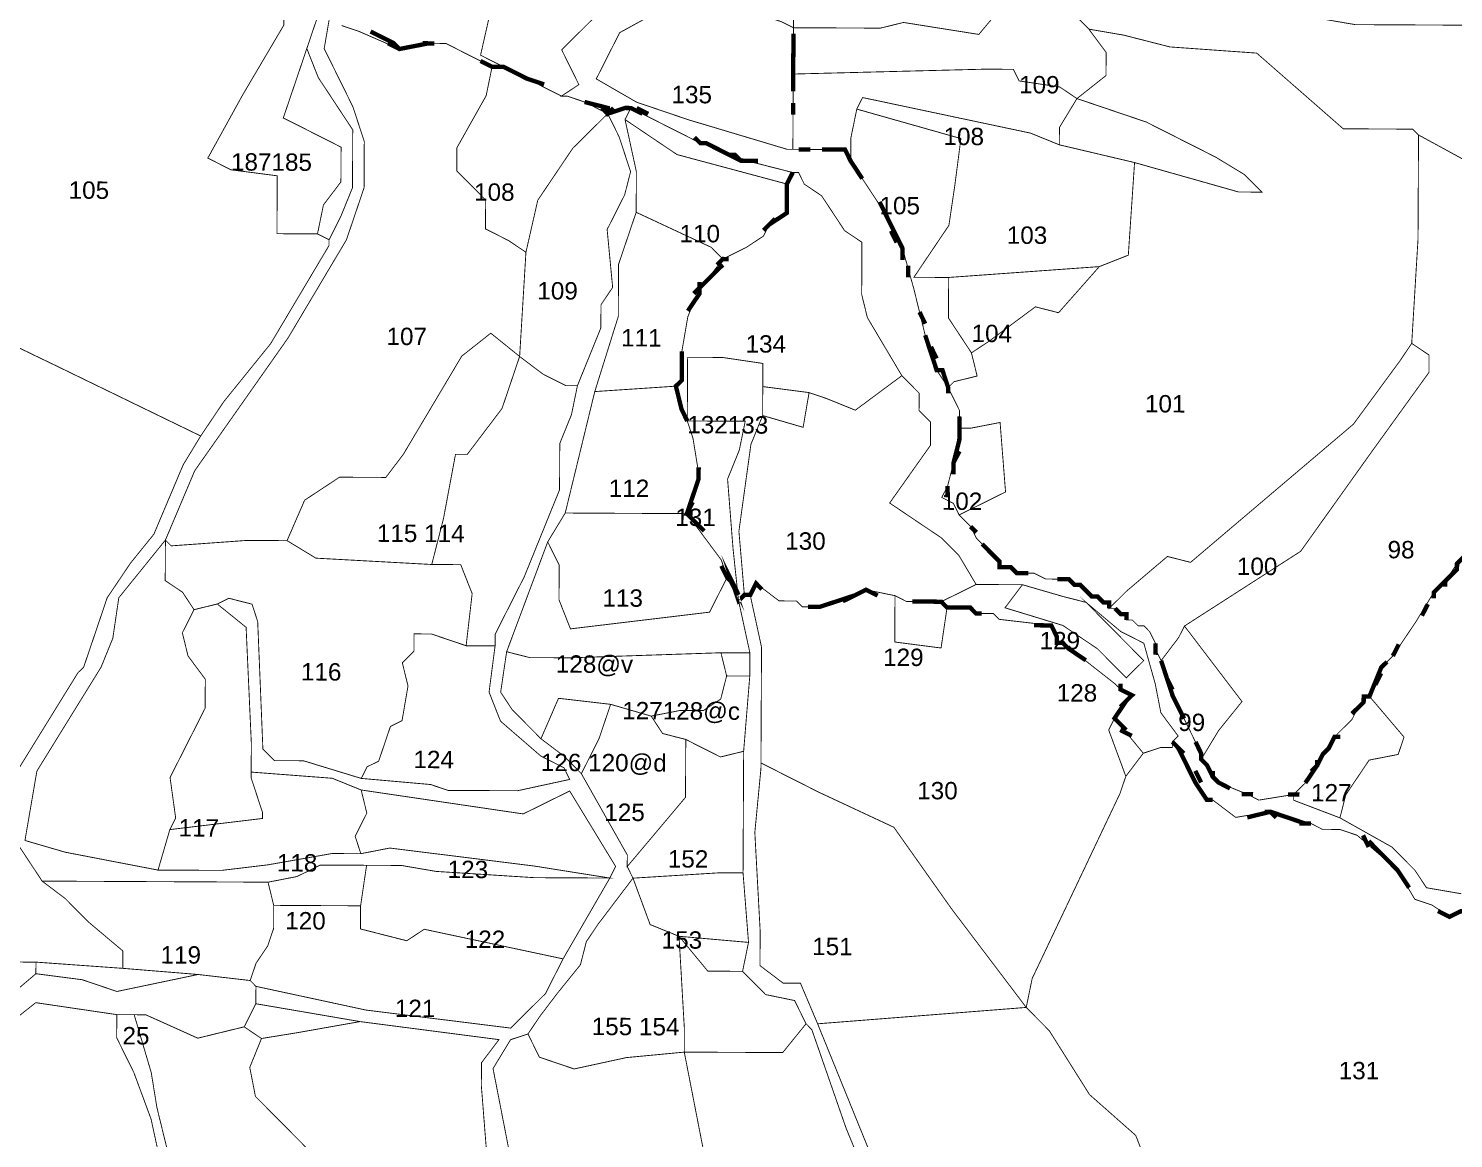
# Model space of a CAD drawing. Header units: metres. Extents: x 318080 to 326887, y 1838772 to 1852662.
# Drawn here: x 323244 to 324236, y 1850140 to 1850913 of the extents above; entities that cross this region are included whole.
import ezdxf

# ---------------------------------------------------------------- set-up
doc = ezdxf.new("R2010")
doc.units = ezdxf.units.M
doc.header["$MEASUREMENT"] = 0
for name, color, linetype in [('SURVEY NO.', 7, 'Continuous'), ('SURVEY PLOT BOUNDARY', 35, 'Continuous'), ('VILLAGE BOUNDARY', 212, 'Continuous')]:
    doc.layers.add(name, color=color, linetype=linetype)
doc.styles.add('PDF Arial', font='arial.ttf')

# ---------------------------------------------------------------- blocks, each defined once
blk = doc.blocks.new('22')
at = {"layer": 'SURVEY PLOT BOUNDARY', "lineweight": 18, "const_width": 0.605}
for points in [[(323692.14, 1850930.55), (323655.73, 1850910.55), (323639.44, 1850878.35), (323667.6, 1850862.08), (323703.85, 1850849.8), (323772.32, 1850829.3), (323776.36, 1850829.28), (323780.39, 1850829.26), (323788.46, 1850829.22), (323796.53, 1850829.18), (323808.63, 1850829.12), (323812.66, 1850829.1), (323816.66, 1850821.02), (323840.68, 1850784.59), (323852.67, 1850760.33), (323860.6, 1850732.05), (323868.51, 1850699.73), (323876.46, 1850675.49), (323884.47, 1850663.35), (323892.46, 1850647.17), (323892.4, 1850635.07), (323888.25, 1850610.88), (323884.14, 1850594.76), (323880.07, 1850586.71), (323888.12, 1850582.64), (323892.11, 1850574.55), (323896.13, 1850570.5), (323900.14, 1850566.44), (323904.14, 1850558.35), (323908.15, 1850554.3), (323912.16, 1850550.25), (323920.19, 1850542.14), (323920.17, 1850538.11), (323928.24, 1850538.07), (323932.26, 1850534.01), (323944.36, 1850533.95), (323952.4, 1850529.88), (323960.47, 1850529.84), (323968.54, 1850529.8), (323972.55, 1850525.75), (323976.59, 1850525.73), (323980.6, 1850521.68), (323984.62, 1850517.62), (323988.65, 1850517.6), (323992.66, 1850513.55), (323996.7, 1850513.53), (323996.68, 1850509.5), (324000.71, 1850509.48), (324004.73, 1850505.42), (324008.76, 1850505.4), (324008.74, 1850501.37), (324012.77, 1850501.35), (324016.79, 1850497.3), (324020.82, 1850497.28), (324024.84, 1850493.22), (324028.83, 1850485.13), (324028.81, 1850481.1), (324032.81, 1850473.01), (324036.78, 1850460.89), (324040.76, 1850448.77), (324052.74, 1850424.5), (324060.73, 1850408.33), (324060.71, 1850404.29), (324064.73, 1850400.24), (324068.72, 1850392.15), (324072.74, 1850388.1), (324092.87, 1850379.93), (324100.91, 1850375.86), (324125.14, 1850379.77), (324125.12, 1850375.74), (324157.33, 1850363.48), (324193.53, 1850343.14), (324209.59, 1850326.92), (324217.6, 1850314.78), (324241.78, 1850310.63)], [(324298.27, 1850314.39), (324233.64, 1850294.53), (324221.58, 1850302.66), (324209.49, 1850306.75), (324197.49, 1850326.98), (324169.37, 1850351.32), (324157.29, 1850355.41), (324145.19, 1850355.47), (324137.14, 1850359.54), (324133.11, 1850359.56), (324108.94, 1850367.75), (324084.72, 1850363.83), (324068.64, 1850376.01), (324064.61, 1850376.03), (324040.6, 1850416.49), (324044.66, 1850420.51), (324032.63, 1850436.7), (324028.7, 1850456.89), (324020.76, 1850485.17), (324004.67, 1850493.32), (323980.56, 1850513.61), (323964.45, 1850517.72), (323936.25, 1850525.92), (323903.98, 1850526.08), (323891.98, 1850546.31), (323879.93, 1850558.47), (323843.75, 1850582.85), (323872.18, 1850623.06), (323872.25, 1850639.2), (323864.23, 1850647.3), (323864.28, 1850659.41), (323852.24, 1850671.57), (323828.23, 1850712.03), (323824.28, 1850728.19), (323824.45, 1850764.5), (323812.39, 1850772.62), (323796.37, 1850796.91), (323784.31, 1850805.03), (323780.31, 1850813.12), (323776.28, 1850813.14), (323760.16, 1850817.25), (323744.05, 1850821.36), (323740.02, 1850821.38), (323731.97, 1850825.46), (323715.87, 1850833.6), (323711.84, 1850833.62), (323687.69, 1850845.84), (323663.55, 1850858.06), (323659.52, 1850858.08), (323647.4, 1850854.11), (323631.3, 1850862.25), (323619.22, 1850866.34), (323615.18, 1850866.36), (323627.32, 1850874.37), (323615.34, 1850898.64), (323631.55, 1850914.7)], [(323567.09, 1850931.15), (323558.85, 1850894.88), (323574.94, 1850886.73), (323566.88, 1850886.77), (323534.68, 1850903.06), (323526.62, 1850903.1), (323502.4, 1850899.18), (323474.22, 1850911.42), (323462.14, 1850915.51)], [(323224.22, 1850932.8), (323293.13, 1851001.05), (323297.16, 1851001.03), (323313.28, 1850996.92), (323313.26, 1850992.89), (323325.3, 1850980.72), (323389.68, 1850948.14), (323397.71, 1850940.03), (323421.91, 1850939.91), (323421.8, 1850915.71), (323393.33, 1850867.43), (323368.91, 1850823.17), (323385.01, 1850815.02), (323417.26, 1850810.83), (323417.07, 1850770.49), (323433.2, 1850770.41), (323445.3, 1850770.36), (323453.35, 1850766.28), (323453.33, 1850762.25), (323412.66, 1850693.86), (323380.2, 1850653.67), (323363.95, 1850629.54), (323263.34, 1850678.44), (323178.82, 1850719.19)], [(323233.72, 1850392.14), (323278.44, 1850464.54), (323282.5, 1850468.56), (323298.86, 1850516.89), (323315.12, 1850541.02), (323331.35, 1850561.11), (323351.75, 1850609.43), (323363.95, 1850629.54), (323380.2, 1850653.67), (323412.66, 1850693.86), (323453.33, 1850762.25), (323453.35, 1850766.28), (323461.49, 1850782.38), (323469.66, 1850802.51), (323469.85, 1850842.86), (323445.83, 1850879.28), (323437.86, 1850899.49), (323446.04, 1850923.66)], [(323454.11, 1850923.62), (323449.96, 1850899.44), (323461.94, 1850875.17), (323469.93, 1850858.99), (323477.88, 1850834.75), (323477.73, 1850802.47), (323465.45, 1850766.22), (323424.78, 1850697.83), (323359.8, 1850605.35), (323339.4, 1850557.04), (323306.93, 1850516.85), (323302.76, 1850488.63), (323294.6, 1850468.5), (323249.88, 1850396.09), (323241.58, 1850347.72), (323269.77, 1850339.51), (323334.25, 1850327.1), (323378.63, 1850326.89), (323410.91, 1850330.77), (323455.32, 1850338.62), (323475.49, 1850338.52), (323495.68, 1850342.46), (323596.47, 1850329.87), (323648.87, 1850321.55), (323596.43, 1850321.8), (323527.87, 1850326.17), (323503.69, 1850330.32), (323479.49, 1850330.44), (323447.22, 1850330.59), (323431.04, 1850322.6), (323410.86, 1850318.66), (323378.59, 1850318.82), (323334.22, 1850319.03), (323277.74, 1850319.3), (323253.54, 1850319.42), (323237.52, 1850343.7)], [(323462.14, 1850915.51), (323474.22, 1850911.42), (323502.4, 1850899.18), (323526.62, 1850903.1), (323534.68, 1850903.06), (323566.88, 1850886.77), (323562.75, 1850866.62), (323542.4, 1850830.4), (323542.32, 1850814.27), (323562.4, 1850794), (323562.3, 1850773.83), (323578.39, 1850765.68), (323590.46, 1850757.55), (323586.07, 1850684.95), (323565.98, 1850701.19), (323545.74, 1850685.15), (323505.07, 1850616.76), (323492.89, 1850600.68), (323460.62, 1850600.83), (323436.34, 1850584.81), (323424.1, 1850556.63), (323395.87, 1850556.77), (323343.41, 1850552.99), (323339.4, 1850557.04), (323359.8, 1850605.35), (323424.78, 1850697.83), (323465.45, 1850766.22), (323477.73, 1850802.47), (323477.88, 1850834.75), (323469.93, 1850858.99), (323461.94, 1850875.17), (323449.96, 1850899.44), (323454.11, 1850923.62)], [(323563.23, 1850128.31), (323559.42, 1850176.74), (323559.5, 1850192.88), (323571.68, 1850208.96), (323474.93, 1850221.53), (323402.38, 1850233.98), (323402.44, 1850246.08), (323479, 1850229.58), (323579.79, 1850216.99), (323604.11, 1850241.08), (323616.32, 1850265.23), (323648.87, 1850321.55), (323652.94, 1850329.6), (323620.92, 1850382.2), (323588.57, 1850366.22), (323532.14, 1850374.56), (323475.71, 1850382.9), (323455.58, 1850391.07), (323399.12, 1850395.37), (323399.22, 1850415.55), (323395.58, 1850496.25), (323375.49, 1850512.49), (323383.57, 1850516.48), (323399.69, 1850512.37), (323403.66, 1850500.25), (323407.27, 1850411.47), (323415.3, 1850403.36), (323435.47, 1850403.27), (323475.75, 1850390.97), (323524.13, 1850386.7), (323536.21, 1850382.61), (323584.62, 1850382.38), (323620.96, 1850390.27), (323616.96, 1850398.36), (323600.87, 1850406.51), (323572.75, 1850430.85), (323564.78, 1850451.06), (323568.97, 1850483.31), (323568.99, 1850487.35), (323569.01, 1850491.38), (323589.37, 1850531.63), (323613.86, 1850592.03), (323613.94, 1850608.17), (323614.02, 1850624.3), (323622.18, 1850644.44), (323626.31, 1850664.59), (323642.64, 1850704.85), (323642.72, 1850720.99), (323650.85, 1850733.06), (323647.01, 1850773.42), (323659.22, 1850797.57), (323663.34, 1850813.68), (323655.39, 1850837.93), (323647.4, 1850854.11), (323659.52, 1850858.08), (323663.55, 1850858.06), (323659.48, 1850850.01), (323667.37, 1850813.67), (323667.23, 1850785.42), (323654.96, 1850749.17), (323654.84, 1850724.97), (323654.78, 1850712.86), (323638.4, 1850660.5), (323617.82, 1850575.87), (323605.62, 1850555.76), (323577.02, 1850479.24), (323572.85, 1850451.02), (323580.86, 1850438.88), (323600.93, 1850418.61), (323617, 1850406.43), (323629.05, 1850394.27), (323661.04, 1850337.63), (323661.01, 1850329.56), (323665, 1850321.47), (323640.64, 1850289.31), (323632.52, 1850277.25), (323628.41, 1850261.13), (323612.17, 1850241.04), (323599.99, 1850224.96), (323591.87, 1850212.9), (323579.75, 1850208.92), (323567.55, 1850188.81), (323579.36, 1850128.23)], [(324238.86, 1850540.61), (324230.73, 1850528.54), (324222.62, 1850520.51), (324210.43, 1850500.4), (324194.18, 1850476.27), (324186.07, 1850468.24), (324177.9, 1850448.11), (324173.87, 1850448.13), (324173.85, 1850444.09), (324169.8, 1850440.08), (324165.73, 1850432.03), (324157.62, 1850424), (324153.57, 1850419.98), (324149.49, 1850411.93), (324141.37, 1850399.87), (324133.24, 1850387.8), (324129.19, 1850383.79), (324125.14, 1850379.77), (324100.91, 1850375.86), (324092.87, 1850379.93), (324072.74, 1850388.1), (324068.72, 1850392.15), (324064.73, 1850400.24), (324060.71, 1850404.29), (324072.91, 1850424.41), (324089.14, 1850444.5), (324049.06, 1850497.14), (324129.99, 1850549.2), (324178.72, 1850617.55), (324219.33, 1850673.84), (324219.39, 1850685.94), (324207.32, 1850694.07), (324211.71, 1850766.67), (324212.06, 1850839.28), (324264.36, 1850810.79)], [(324241.78, 1850310.63), (324217.6, 1850314.78), (324209.59, 1850326.92), (324193.53, 1850343.14), (324157.33, 1850363.48), (324161.44, 1850379.6), (324177.69, 1850403.73), (324197.88, 1850407.67), (324201.97, 1850419.75), (324177.9, 1850448.11), (324173.87, 1850448.13), (324177.9, 1850448.11), (324186.07, 1850468.24), (324194.18, 1850476.27), (324210.43, 1850500.4), (324222.62, 1850520.51), (324230.73, 1850528.54), (324238.86, 1850540.61)], [(323853.28, 1850050.26), (323813.41, 1850147.28), (323789.54, 1850215.98), (323785.53, 1850220.03), (323777.54, 1850236.21), (323757.39, 1850240.34), (323741.33, 1850256.55), (323745.46, 1850276.71), (323741.66, 1850325.14), (323742.07, 1850409.86), (323746.35, 1850462.29), (323746.43, 1850478.42), (323738.54, 1850514.77), (323742.59, 1850518.79), (323746.63, 1850518.77), (323754.52, 1850482.42), (323754.31, 1850438.04), (323754.13, 1850401.73), (323754.11, 1850397.7), (323749.86, 1850353.34), (323753.57, 1850284.74), (323753.45, 1850260.53), (323769.53, 1850248.35), (323781.63, 1850248.29), (323793.59, 1850219.99), (323849.41, 1850082.55)], [(324023.05, 1850122.06), (324015.08, 1850142.27), (323982.95, 1850170.67), (323954.92, 1850215.18), (323938.87, 1850231.4), (323943, 1850251.55), (324004.12, 1850380.36), (324008.22, 1850392.44), (324020.39, 1850408.52), (324032.52, 1850412.5), (324036.55, 1850412.48), (324040.58, 1850412.46), (324040.6, 1850416.49), (324064.61, 1850376.03), (324068.64, 1850376.01), (324084.72, 1850363.83), (324108.94, 1850367.75), (324133.11, 1850359.56), (324137.14, 1850359.54), (324145.19, 1850355.47), (324157.29, 1850355.41), (324169.37, 1850351.32), (324197.49, 1850326.98), (324209.49, 1850306.75), (324221.58, 1850302.66), (324233.64, 1850294.53), (324298.27, 1850314.39)], [(323111.37, 1850114.35), (323143.78, 1850142.43), (323168.1, 1850166.52), (323237.13, 1850263.02), (323249.24, 1850262.96), (323249.2, 1850254.89), (323220.84, 1850230.82), (323163.94, 1850142.34), (323139.63, 1850118.25)], [(323139.63, 1850118.25), (323163.94, 1850142.34), (323220.84, 1850230.82), (323228.85, 1850218.68), (323249.1, 1850234.72), (323305.53, 1850226.38), (323305.46, 1850210.24), (323317.44, 1850185.98), (323329.39, 1850153.64), (323337.28, 1850117.29)], [(323337.28, 1850117.29), (323329.39, 1850153.64), (323317.44, 1850185.98), (323305.46, 1850210.24), (323305.53, 1850226.38), (323317.63, 1850226.32), (323329.54, 1850185.92), (323333.46, 1850161.69), (323341.37, 1850129.38)], [(323341.37, 1850129.38), (323333.46, 1850161.69), (323329.54, 1850185.92), (323317.63, 1850226.32), (323325.7, 1850226.28), (323361.93, 1850209.97), (323394.24, 1850217.88), (323406.3, 1850209.75), (323398.13, 1850189.62), (323402.07, 1850169.43), (323446.23, 1850124.84)]]:
    blk.add_lwpolyline(points, dxfattribs=at)
for points in [[(323620.07, 1851043.86), (323652.17, 1851007.39), (323676.39, 1851011.31), (323680.42, 1851011.29), (323724.72, 1850994.94), (323760.98, 1850986.7), (323704.35, 1850954.69), (323647.76, 1850930.76), (323631.55, 1850914.7), (323615.34, 1850898.64), (323627.32, 1850874.37), (323615.18, 1850866.36), (323582.99, 1850882.66), (323574.94, 1850886.73), (323558.85, 1850894.88), (323567.09, 1850931.15), (323559.14, 1850955.39), (323571.36, 1850979.54), (323587.47, 1850975.43), (323595.62, 1850991.53), (323607.7, 1850987.43), (323607.8, 1851007.61), (323591.7, 1851015.75), (323607.99, 1851047.95)], [(323926.11, 1850933.45), (323905.83, 1850909.34), (323853.43, 1850917.67), (323837.27, 1850913.71), (323776.77, 1850914), (323776.94, 1850950.31), (323768.95, 1850966.49), (323764.96, 1850974.57), (323785.12, 1850974.48), (323849.72, 1850986.27), (323918.3, 1850985.94), (323938.43, 1850977.77)], [(324377.58, 1850866.73), (324264.36, 1850810.79), (324212.06, 1850839.28), (324208.04, 1850843.34), (324159.64, 1850843.57), (324099.39, 1850896.31), (324038.9, 1850900.63), (324006.67, 1850908.86), (323982.49, 1850913.01), (323966.43, 1850929.22), (323926.11, 1850933.45), (323938.43, 1850977.77), (323962.57, 1850965.55), (323994.8, 1850957.33), (324022.96, 1850941.06), (324047.14, 1850936.91), (324095.51, 1850928.6), (324168.06, 1850916.15), (324256.8, 1850915.72), (324381.8, 1850907.05)], [(323446.04, 1850923.66), (323437.86, 1850899.49), (323421.49, 1850851.16), (323461.73, 1850830.79), (323461.61, 1850806.59), (323449.43, 1850790.51), (323445.3, 1850770.36), (323433.2, 1850770.41), (323417.07, 1850770.49), (323417.26, 1850810.83), (323385.01, 1850815.02), (323368.91, 1850823.17), (323393.33, 1850867.43), (323421.8, 1850915.71), (323421.91, 1850939.91)], [(323776.4, 1850837.35), (323776.36, 1850829.28), (323772.32, 1850829.3), (323703.85, 1850849.8), (323667.6, 1850862.08), (323639.44, 1850878.35), (323655.73, 1850910.55), (323692.14, 1850930.55), (323724.44, 1850938.46), (323728.46, 1850934.4), (323736.53, 1850934.37), (323740.54, 1850930.31), (323744.57, 1850930.29), (323748.59, 1850926.24), (323752.62, 1850926.22), (323756.64, 1850922.17), (323768.72, 1850918.07), (323776.77, 1850914), (323776.61, 1850881.73), (323776.55, 1850869.62), (323776.49, 1850857.52), (323776.47, 1850853.48)], [(323982.49, 1850913.01), (323994.51, 1850896.81), (323994.43, 1850880.68), (323974.18, 1850864.64), (323962.12, 1850872.76), (323933.91, 1850876.93), (323929.91, 1850885.02), (323909.74, 1850885.12), (323776.61, 1850881.73), (323776.77, 1850914), (323837.27, 1850913.71), (323853.43, 1850917.67), (323905.83, 1850909.34), (323926.11, 1850933.45), (323966.43, 1850929.22)], [(324099.39, 1850896.31), (324159.64, 1850843.57), (324208.04, 1850843.34), (324212.06, 1850839.28), (324211.71, 1850766.67), (324207.32, 1850694.07), (324199.2, 1850682), (324166.72, 1850637.78), (324053.31, 1850541.5), (324037.19, 1850545.61), (324008.84, 1850521.54), (323996.68, 1850509.5), (323996.7, 1850513.53), (323992.66, 1850513.55), (323988.65, 1850517.6), (323984.62, 1850517.62), (323980.6, 1850521.68), (323976.59, 1850525.73), (323972.55, 1850525.75), (323968.54, 1850529.8), (323960.47, 1850529.84), (323952.4, 1850529.88), (323944.36, 1850533.95), (323932.26, 1850534.01), (323928.24, 1850538.07), (323920.17, 1850538.11), (323920.19, 1850542.14), (323912.16, 1850550.25), (323908.15, 1850554.3), (323904.14, 1850558.35), (323900.14, 1850566.44), (323896.13, 1850570.5), (323892.11, 1850574.55), (323908.29, 1850582.54), (323924.46, 1850590.53), (323920.66, 1850638.96), (323900.47, 1850635.03), (323892.4, 1850635.07), (323892.46, 1850647.17), (323884.47, 1850663.35), (323888.53, 1850667.36), (323904.68, 1850671.32), (323900.72, 1850687.47), (323912.86, 1850695.48), (323945.25, 1850719.54), (323961.37, 1850715.42), (323989.76, 1850747.56), (324009.96, 1850755.53), (324014.31, 1850820.06), (324086.82, 1850799.54), (324102.95, 1850799.46), (324090.91, 1850811.63), (324070.8, 1850823.83), (324022.51, 1850848.27), (323974.18, 1850864.64), (323994.43, 1850880.68), (323994.51, 1850896.81), (323982.49, 1850913.01), (324006.67, 1850908.86), (324038.9, 1850900.63)], [(323453.35, 1850766.28), (323445.3, 1850770.36), (323449.43, 1850790.51), (323461.61, 1850806.59), (323461.73, 1850830.79), (323421.49, 1850851.16), (323437.86, 1850899.49), (323445.83, 1850879.28), (323469.85, 1850842.86), (323469.66, 1850802.51), (323461.49, 1850782.38)], [(323598.7, 1850793.82), (323590.46, 1850757.55), (323578.39, 1850765.68), (323562.3, 1850773.83), (323562.4, 1850794), (323542.32, 1850814.27), (323542.4, 1850830.4), (323562.75, 1850866.62), (323566.88, 1850886.77), (323574.94, 1850886.73), (323582.99, 1850882.66), (323615.18, 1850866.36), (323619.22, 1850866.34), (323631.3, 1850862.25), (323647.4, 1850854.11), (323623.08, 1850830.02)], [(323962.12, 1850872.76), (323974.18, 1850864.64), (323961.99, 1850844.52), (323961.93, 1850832.42), (323941.8, 1850840.59), (323824.94, 1850865.35), (323820.86, 1850857.31), (323816.73, 1850837.15), (323816.66, 1850821.02), (323812.66, 1850829.1), (323808.63, 1850829.12), (323796.53, 1850829.18), (323788.46, 1850829.22), (323780.39, 1850829.26), (323776.36, 1850829.28), (323776.4, 1850837.35), (323776.47, 1850853.48), (323776.49, 1850857.52), (323776.55, 1850869.62), (323776.61, 1850881.73), (323909.74, 1850885.12), (323929.91, 1850885.02), (323933.91, 1850876.93)], [(323989.76, 1850747.56), (323884.84, 1850740), (323860.64, 1850740.11), (323885.02, 1850776.31), (323889.19, 1850804.53), (323893.37, 1850836.78), (323820.86, 1850857.31), (323824.94, 1850865.35), (323941.8, 1850840.59), (323961.93, 1850832.42), (324014.31, 1850820.06), (324009.96, 1850755.53)], [(324090.91, 1850811.63), (324102.95, 1850799.46), (324086.82, 1850799.54), (324014.31, 1850820.06), (323961.93, 1850832.42), (323961.99, 1850844.52), (323974.18, 1850864.64), (324022.51, 1850848.27), (324070.8, 1850823.83)], [(323642.64, 1850704.85), (323626.31, 1850664.59), (323618.25, 1850664.63), (323602.15, 1850672.77), (323586.07, 1850684.95), (323590.46, 1850757.55), (323598.7, 1850793.82), (323623.08, 1850830.02), (323647.4, 1850854.11), (323655.39, 1850837.93), (323663.34, 1850813.68), (323659.22, 1850797.57), (323647.01, 1850773.42), (323650.85, 1850733.06), (323642.72, 1850720.99)], [(323776.28, 1850813.14), (323772.21, 1850805.09), (323695.66, 1850825.63), (323659.48, 1850850.01), (323663.55, 1850858.06), (323687.69, 1850845.84), (323711.84, 1850833.62), (323715.87, 1850833.6), (323731.97, 1850825.46), (323740.02, 1850821.38), (323744.05, 1850821.36), (323760.16, 1850817.25)], [(323888.53, 1850667.36), (323884.47, 1850663.35), (323876.46, 1850675.49), (323868.51, 1850699.73), (323860.6, 1850732.05), (323852.67, 1850760.33), (323840.68, 1850784.59), (323816.66, 1850821.02), (323816.73, 1850837.15), (323820.86, 1850857.31), (323893.37, 1850836.78), (323889.19, 1850804.53), (323885.02, 1850776.31), (323860.64, 1850740.11), (323884.84, 1850740), (323884.71, 1850711.76), (323900.72, 1850687.47), (323904.68, 1850671.32)], [(323743.76, 1850760.85), (323727.58, 1850752.86), (323719.56, 1850760.97), (323667.23, 1850785.42), (323667.37, 1850813.67), (323659.48, 1850850.01), (323695.66, 1850825.63), (323772.21, 1850805.09), (323772.19, 1850801.06), (323772.11, 1850784.92), (323759.97, 1850776.91), (323755.9, 1850768.86)], [(323828.23, 1850712.03), (323852.24, 1850671.57), (323819.85, 1850647.52), (323799.73, 1850655.68), (323787.64, 1850659.78), (323755.39, 1850663.97), (323755.47, 1850680.1), (323727.25, 1850684.27), (323703.05, 1850684.39), (323702.84, 1850640.01), (323694.89, 1850664.26), (323698.94, 1850668.27), (323699, 1850680.38), (323699.02, 1850684.41), (323699.04, 1850688.44), (323703.19, 1850712.63), (323711.35, 1850732.76), (323715.41, 1850736.78), (323727.58, 1850752.86), (323743.76, 1850760.85), (323755.9, 1850768.86), (323759.97, 1850776.91), (323772.11, 1850784.92), (323772.19, 1850801.06), (323772.21, 1850805.09), (323776.28, 1850813.14), (323780.31, 1850813.12), (323784.31, 1850805.03), (323796.37, 1850796.91), (323812.39, 1850772.62), (323824.45, 1850764.5), (323824.28, 1850728.19)], [(323699, 1850680.38), (323698.94, 1850668.27), (323694.89, 1850664.26), (323638.4, 1850660.5), (323654.78, 1850712.86), (323654.84, 1850724.97), (323654.96, 1850749.17), (323667.23, 1850785.42), (323719.56, 1850760.97), (323727.58, 1850752.86), (323715.41, 1850736.78), (323711.35, 1850732.76), (323703.19, 1850712.63), (323699.04, 1850688.44), (323699.02, 1850684.41)], [(323900.72, 1850687.47), (323884.71, 1850711.76), (323884.84, 1850740), (323989.76, 1850747.56), (323961.37, 1850715.42), (323945.25, 1850719.54), (323912.86, 1850695.48)], [(323363.95, 1850629.54), (323351.75, 1850609.43), (323331.35, 1850561.11), (323315.12, 1850541.02), (323298.86, 1850516.89), (323282.5, 1850468.56), (323278.44, 1850464.54), (323233.72, 1850392.14), (323229.59, 1850371.98), (323092.7, 1850425.09), (323040.34, 1850441.48), (323036.32, 1850445.53), (323040.41, 1850457.62), (323076.78, 1850469.55), (323093.12, 1850513.85), (323065.01, 1850538.19), (323093.49, 1850590.5), (323121.75, 1850594.4), (323178.82, 1850719.19), (323263.34, 1850678.44)], [(323533.09, 1850572.24), (323524.87, 1850540.01), (323444.21, 1850544.43), (323424.1, 1850556.63), (323436.34, 1850584.81), (323460.62, 1850600.83), (323492.89, 1850600.68), (323505.07, 1850616.76), (323545.74, 1850685.15), (323565.98, 1850701.19), (323586.07, 1850684.95), (323573.8, 1850648.7), (323549.44, 1850616.54), (323541.37, 1850616.58)], [(324129.99, 1850549.2), (324049.06, 1850497.14), (324044.99, 1850489.09), (324032.81, 1850473.01), (324028.81, 1850481.1), (324028.83, 1850485.13), (324024.84, 1850493.22), (324020.82, 1850497.28), (324016.79, 1850497.3), (324012.77, 1850501.35), (324008.74, 1850501.37), (324008.76, 1850505.4), (324004.73, 1850505.42), (324000.71, 1850509.48), (323996.68, 1850509.5), (324008.84, 1850521.54), (324037.19, 1850545.61), (324053.31, 1850541.5), (324166.72, 1850637.78), (324199.2, 1850682), (324207.32, 1850694.07), (324219.39, 1850685.94), (324219.33, 1850673.84), (324178.72, 1850617.55)], [(323613.86, 1850592.03), (323589.37, 1850531.63), (323569.01, 1850491.38), (323568.99, 1850487.35), (323568.97, 1850483.31), (323548.8, 1850483.41), (323553.01, 1850519.7), (323545.04, 1850539.91), (323524.87, 1850540.01), (323533.09, 1850572.24), (323541.37, 1850616.58), (323549.44, 1850616.54), (323573.8, 1850648.7), (323586.07, 1850684.95), (323602.15, 1850672.77), (323618.25, 1850664.63), (323626.31, 1850664.59), (323622.18, 1850644.44), (323614.02, 1850624.3), (323613.94, 1850608.17)], [(323742.59, 1850518.79), (323738.54, 1850514.77), (323734.68, 1850551.1), (323730.88, 1850599.53), (323739.04, 1850619.67), (323743.18, 1850639.82), (323702.84, 1850640.01), (323703.05, 1850684.39), (323727.25, 1850684.27), (323755.47, 1850680.1), (323755.39, 1850663.97), (323755.3, 1850643.79), (323747.13, 1850623.66), (323738.77, 1850563.19)], [(323702.53, 1850575.46), (323617.82, 1850575.87), (323638.4, 1850660.5), (323694.89, 1850664.26), (323702.84, 1850640.01), (323706.81, 1850627.89), (323710.73, 1850603.66)], [(323864.23, 1850647.3), (323872.25, 1850639.2), (323872.18, 1850623.06), (323843.75, 1850582.85), (323879.93, 1850558.47), (323891.98, 1850546.31), (323903.98, 1850526.08), (323879.72, 1850514.09), (323855.52, 1850514.21), (323847.47, 1850518.28), (323827.32, 1850522.41), (323794.99, 1850510.47), (323782.89, 1850510.53), (323778.88, 1850514.58), (323766.78, 1850514.64), (323750.7, 1850526.82), (323746.63, 1850518.77), (323742.59, 1850518.79), (323738.77, 1850563.19), (323747.13, 1850623.66), (323755.3, 1850643.79), (323783.49, 1850635.59), (323787.64, 1850659.78), (323799.73, 1850655.68), (323819.85, 1850647.52), (323852.24, 1850671.57), (323864.28, 1850659.41)], [(323787.64, 1850659.78), (323783.49, 1850635.59), (323755.3, 1850643.79), (323755.39, 1850663.97)], [(323734.68, 1850551.1), (323738.54, 1850514.77), (323730.55, 1850530.95), (323726.57, 1850543.07), (323702.53, 1850575.46), (323710.73, 1850603.66), (323706.81, 1850627.89), (323702.84, 1850640.01), (323743.18, 1850639.82), (323739.04, 1850619.67), (323730.88, 1850599.53)], [(323908.29, 1850582.54), (323892.11, 1850574.55), (323888.12, 1850582.64), (323880.07, 1850586.71), (323884.14, 1850594.76), (323888.25, 1850610.88), (323892.4, 1850635.07), (323900.47, 1850635.03), (323920.66, 1850638.96), (323924.46, 1850590.53)], [(323730.55, 1850530.95), (323718.33, 1850506.8), (323621.46, 1850495.16), (323613.49, 1850515.38), (323613.61, 1850539.58), (323605.62, 1850555.76), (323617.82, 1850575.87), (323702.53, 1850575.46), (323726.57, 1850543.07)], [(323342.46, 1850355.3), (323334.25, 1850327.1), (323269.77, 1850339.51), (323241.58, 1850347.72), (323249.88, 1850396.09), (323294.6, 1850468.5), (323302.76, 1850488.63), (323306.93, 1850516.85), (323339.4, 1850557.04), (323339.26, 1850528.8), (323351.32, 1850520.67), (323359.33, 1850508.53), (323351.19, 1850492.43), (323355.14, 1850476.27), (323367.17, 1850460.08), (323367.07, 1850439.91), (323342.63, 1850391.61), (323346.53, 1850363.35)], [(323424.1, 1850556.63), (323444.21, 1850544.43), (323524.87, 1850540.01), (323545.04, 1850539.91), (323553.01, 1850519.7), (323548.8, 1850483.41), (323524.64, 1850491.6), (323512.53, 1850491.65), (323512.48, 1850479.55), (323504.37, 1850471.52), (323508.33, 1850455.36), (323504.18, 1850431.18), (323496.09, 1850427.18), (323487.91, 1850403.01), (323479.82, 1850399.02), (323475.75, 1850390.97), (323435.47, 1850403.27), (323415.3, 1850403.36), (323407.27, 1850411.47), (323403.66, 1850500.25), (323399.69, 1850512.37), (323383.57, 1850516.48), (323375.49, 1850512.49), (323359.33, 1850508.53), (323351.32, 1850520.67), (323339.26, 1850528.8), (323339.4, 1850557.04), (323343.41, 1850552.99), (323395.87, 1850556.77)], [(323730.55, 1850530.95), (323738.54, 1850514.77), (323746.43, 1850478.42), (323726.26, 1850478.52), (323621.37, 1850474.99), (323593.13, 1850475.13), (323577.02, 1850479.24), (323605.62, 1850555.76), (323613.61, 1850539.58), (323613.49, 1850515.38), (323621.46, 1850495.16), (323718.33, 1850506.8)], [(323782.89, 1850510.53), (323794.99, 1850510.47), (323827.32, 1850522.41), (323847.47, 1850518.28), (323847.31, 1850486.01), (323879.56, 1850481.82), (323883.73, 1850510.04), (323891.8, 1850510), (323899.87, 1850509.96), (323903.88, 1850505.91), (323907.92, 1850505.89), (323911.95, 1850505.87), (323915.98, 1850505.85), (323920, 1850501.8), (323956.28, 1850497.59), (323960.28, 1850489.5), (323960.26, 1850485.46), (323964.29, 1850485.45), (324000.46, 1850457.03), (324004.47, 1850452.98), (324012.52, 1850448.9), (324008.47, 1850444.89), (324000.34, 1850432.82), (323996.27, 1850424.77), (324008.22, 1850392.44), (324004.12, 1850380.36), (323943, 1850251.55), (323938.87, 1850231.4), (323886.76, 1850300.23), (323846.69, 1850356.91), (323794.37, 1850381.37), (323754.13, 1850401.73), (323754.31, 1850438.04), (323754.52, 1850482.42), (323746.63, 1850518.77), (323750.7, 1850526.82), (323766.78, 1850514.64), (323778.88, 1850514.58)], [(323988.47, 1850481.29), (324008.55, 1850461.03), (324020.71, 1850473.07), (324008.66, 1850485.23), (323980.56, 1850513.61), (324004.67, 1850493.32), (324020.76, 1850485.17), (324028.7, 1850456.89), (324032.63, 1850436.7), (324044.66, 1850420.51), (324040.6, 1850416.49), (324040.58, 1850412.46), (324036.55, 1850412.48), (324032.52, 1850412.5), (324020.39, 1850408.52), (324000.34, 1850432.82), (324008.47, 1850444.89), (324012.52, 1850448.9), (324004.47, 1850452.98), (324000.46, 1850457.03), (323964.29, 1850485.45), (323960.26, 1850485.46), (323960.28, 1850489.5), (323956.28, 1850497.59), (323920, 1850501.8), (323915.98, 1850505.85), (323911.95, 1850505.87), (323907.92, 1850505.89), (323903.88, 1850505.91), (323899.87, 1850509.96), (323891.8, 1850510), (323883.73, 1850510.04), (323879.72, 1850514.09), (323903.98, 1850526.08), (323936.25, 1850525.92), (323924.07, 1850509.85), (323964.35, 1850497.55)], [(324020.71, 1850473.07), (324008.55, 1850461.03), (323988.47, 1850481.29), (323964.35, 1850497.55), (323924.07, 1850509.85), (323936.25, 1850525.92), (323964.45, 1850517.72), (323980.56, 1850513.61), (324008.66, 1850485.23)], [(323237.52, 1850343.7), (323253.54, 1850319.42), (323269.62, 1850307.24), (323285.68, 1850291.02), (323309.78, 1850270.74), (323309.72, 1850258.63), (323249.24, 1850262.96), (323237.13, 1850263.02), (323168.1, 1850166.52), (323143.78, 1850142.43), (322902.04, 1850204.11), (322926.81, 1850320.99), (322927, 1850361.34), (322931.29, 1850413.76), (322919.69, 1850518.72), (322919.71, 1850522.75), (323040.41, 1850457.62), (323036.32, 1850445.53), (323040.34, 1850441.48), (323040.3, 1850433.41), (323100.61, 1850392.78), (323124.73, 1850376.52), (323173.06, 1850360.15), (323225.42, 1850343.76)], [(323883.73, 1850510.04), (323879.56, 1850481.82), (323847.31, 1850486.01), (323847.47, 1850518.28), (323855.52, 1850514.21), (323879.72, 1850514.09)], [(323399.12, 1850395.37), (323399.1, 1850391.34), (323407.06, 1850367.09), (323407.04, 1850363.06), (323342.46, 1850355.3), (323346.53, 1850363.35), (323342.63, 1850391.61), (323367.07, 1850439.91), (323367.17, 1850460.08), (323355.14, 1850476.27), (323351.19, 1850492.43), (323359.33, 1850508.53), (323375.49, 1850512.49), (323395.58, 1850496.25), (323399.22, 1850415.55)], [(324072.91, 1850424.41), (324060.71, 1850404.29), (324060.73, 1850408.33), (324052.74, 1850424.5), (324040.76, 1850448.77), (324036.78, 1850460.89), (324032.81, 1850473.01), (324044.99, 1850489.09), (324049.06, 1850497.14), (324089.14, 1850444.5)], [(323548.8, 1850483.41), (323568.97, 1850483.31), (323564.78, 1850451.06), (323572.75, 1850430.85), (323600.87, 1850406.51), (323616.96, 1850398.36), (323620.96, 1850390.27), (323584.62, 1850382.38), (323536.21, 1850382.61), (323524.13, 1850386.7), (323475.75, 1850390.97), (323479.82, 1850399.02), (323487.91, 1850403.01), (323496.09, 1850427.18), (323504.18, 1850431.18), (323508.33, 1850455.36), (323504.37, 1850471.52), (323512.48, 1850479.55), (323512.53, 1850491.65), (323524.64, 1850491.6)], [(323726.26, 1850478.52), (323730.22, 1850462.37), (323726.11, 1850446.25), (323713.97, 1850438.24), (323697.83, 1850438.31), (323677.65, 1850434.38), (323649.45, 1850442.58), (323613.16, 1850446.79), (323600.93, 1850418.61), (323580.86, 1850438.88), (323572.85, 1850451.02), (323577.02, 1850479.24), (323593.13, 1850475.13), (323621.37, 1850474.99)], [(323746.35, 1850462.29), (323730.22, 1850462.37), (323726.26, 1850478.52), (323746.43, 1850478.42)], [(323746.35, 1850462.29), (323742.07, 1850409.86), (323725.91, 1850405.9), (323701.77, 1850418.12), (323685.65, 1850422.24), (323677.65, 1850434.38), (323697.83, 1850438.31), (323713.97, 1850438.24), (323726.11, 1850446.25), (323730.22, 1850462.37)], [(323649.45, 1850442.58), (323641.26, 1850418.41), (323633.12, 1850402.32), (323629.05, 1850394.27), (323617, 1850406.43), (323600.93, 1850418.61), (323613.16, 1850446.79)], [(324161.44, 1850379.6), (324157.33, 1850363.48), (324125.12, 1850375.74), (324125.14, 1850379.77), (324129.19, 1850383.79), (324133.24, 1850387.8), (324141.37, 1850399.87), (324149.49, 1850411.93), (324153.57, 1850419.98), (324157.62, 1850424), (324165.73, 1850432.03), (324169.8, 1850440.08), (324173.85, 1850444.09), (324173.87, 1850448.13), (324177.9, 1850448.11), (324201.97, 1850419.75), (324197.88, 1850407.67), (324177.69, 1850403.73)], [(323677.65, 1850434.38), (323685.65, 1850422.24), (323701.77, 1850418.12), (323701.58, 1850377.78), (323661.01, 1850329.56), (323661.04, 1850337.63), (323629.05, 1850394.27), (323633.12, 1850402.32), (323641.26, 1850418.41), (323649.45, 1850442.58)], [(324020.39, 1850408.52), (324008.22, 1850392.44), (323996.27, 1850424.77), (324000.34, 1850432.82)], [(323742.07, 1850409.86), (323741.66, 1850325.14), (323725.53, 1850325.22), (323665, 1850321.47), (323661.01, 1850329.56), (323701.58, 1850377.78), (323701.77, 1850418.12), (323725.91, 1850405.9)], [(323475.71, 1850382.9), (323479.66, 1850366.74), (323471.52, 1850350.65), (323475.49, 1850338.52), (323455.32, 1850338.62), (323410.91, 1850330.77), (323378.63, 1850326.89), (323334.25, 1850327.1), (323342.46, 1850355.3), (323407.04, 1850363.06), (323407.06, 1850367.09), (323399.1, 1850391.34), (323399.12, 1850395.37), (323455.58, 1850391.07)], [(323938.87, 1850231.4), (323793.59, 1850219.99), (323781.63, 1850248.29), (323769.53, 1850248.35), (323753.45, 1850260.53), (323753.57, 1850284.74), (323749.86, 1850353.34), (323754.11, 1850397.7), (323754.13, 1850401.73), (323794.37, 1850381.37), (323846.69, 1850356.91), (323886.76, 1850300.23)], [(323648.87, 1850321.55), (323596.47, 1850329.87), (323495.68, 1850342.46), (323475.49, 1850338.52), (323471.52, 1850350.65), (323479.66, 1850366.74), (323475.71, 1850382.9), (323532.14, 1850374.56), (323588.57, 1850366.22), (323620.92, 1850382.2), (323652.94, 1850329.6)], [(323475.32, 1850302.21), (323414.81, 1850302.51), (323410.86, 1850318.66), (323431.04, 1850322.6), (323447.22, 1850330.59), (323479.49, 1850330.44)], [(323648.87, 1850321.55), (323616.32, 1850265.23), (323519.61, 1850285.86), (323507.47, 1850277.85), (323475.24, 1850286.08), (323475.32, 1850302.21), (323479.49, 1850330.44), (323503.69, 1850330.32), (323527.87, 1850326.17), (323596.43, 1850321.8)], [(323410.86, 1850318.66), (323414.81, 1850302.51), (323414.73, 1850286.37), (323410.64, 1850274.28), (323402.52, 1850262.22), (323398.43, 1850250.14), (323362.14, 1850254.35), (323309.72, 1850258.63), (323309.78, 1850270.74), (323285.68, 1850291.02), (323269.62, 1850307.24), (323253.54, 1850319.42), (323277.74, 1850319.3), (323334.22, 1850319.03), (323378.59, 1850318.82)], [(323697.08, 1850280.97), (323700.8, 1850216.41), (323700.72, 1850200.27), (323660.36, 1850196.43), (323624.02, 1850188.53), (323599.86, 1850196.72), (323591.87, 1850212.9), (323599.99, 1850224.96), (323612.17, 1850241.04), (323628.41, 1850261.13), (323632.52, 1850277.25), (323640.64, 1850289.31), (323665, 1850321.47), (323676.95, 1850289.14)], [(323741.66, 1850325.14), (323745.46, 1850276.71), (323697.08, 1850280.97), (323676.95, 1850289.14), (323665, 1850321.47), (323725.53, 1850325.22)], [(323475.32, 1850302.21), (323475.24, 1850286.08), (323507.47, 1850277.85), (323519.61, 1850285.86), (323616.32, 1850265.23), (323604.11, 1850241.08), (323579.79, 1850216.99), (323479, 1850229.58), (323402.44, 1850246.08), (323398.43, 1850250.14), (323402.52, 1850262.22), (323410.64, 1850274.28), (323414.73, 1850286.37), (323414.81, 1850302.51)], [(323745.46, 1850276.71), (323741.33, 1850256.55), (323717.13, 1850256.67), (323697.08, 1850280.97)], [(323741.33, 1850256.55), (323757.39, 1850240.34), (323777.54, 1850236.21), (323785.53, 1850220.03), (323769.29, 1850199.94), (323700.72, 1850200.27), (323700.8, 1850216.41), (323697.08, 1850280.97), (323717.13, 1850256.67)], [(323309.72, 1850258.63), (323362.14, 1850254.35), (323305.61, 1850242.51), (323281.45, 1850250.7), (323249.2, 1850254.89), (323249.24, 1850262.96)], [(323362.14, 1850254.35), (323398.43, 1850250.14), (323402.44, 1850246.08), (323402.38, 1850233.98), (323394.24, 1850217.88), (323361.93, 1850209.97), (323325.7, 1850226.28), (323317.63, 1850226.32), (323305.53, 1850226.38), (323249.1, 1850234.72), (323228.85, 1850218.68), (323220.84, 1850230.82), (323249.2, 1850254.89), (323281.45, 1850250.7), (323305.61, 1850242.51)], [(323474.93, 1850221.53), (323430.52, 1850213.67), (323406.3, 1850209.75), (323394.24, 1850217.88), (323402.38, 1850233.98)], [(324023.05, 1850122.06), (323990.8, 1850126.25), (323986.65, 1850102.06), (324006.74, 1850085.83), (324035.01, 1850093.76), (324054.97, 1850049.29), (324046.82, 1850033.19), (324018.57, 1850029.29), (323982.3, 1850037.53), (323909.64, 1850025.78), (323869.26, 1850017.91), (323849.41, 1850082.55), (323793.59, 1850219.99), (323938.87, 1850231.4), (323954.92, 1850215.18), (323982.95, 1850170.67), (324015.08, 1850142.27)], [(323571.68, 1850208.96), (323559.5, 1850192.88), (323559.42, 1850176.74), (323563.23, 1850128.31), (323579.22, 1850099.99), (323595.24, 1850075.71), (323583.1, 1850067.7), (323571, 1850067.76), (323546.93, 1850096.11), (323450.01, 1850072.37), (323425.92, 1850096.69), (323450.14, 1850100.61), (323446.23, 1850124.84), (323402.07, 1850169.43), (323398.13, 1850189.62), (323406.3, 1850209.75), (323430.52, 1850213.67), (323474.93, 1850221.53)], [(323857.14, 1850013.93), (323845.02, 1850009.95), (323792.51, 1849994.07), (323752.15, 1849990.23), (323740.11, 1850002.39), (323715.96, 1850014.61), (323764.46, 1850034.55), (323764.56, 1850054.72), (323716.47, 1850119.5), (323700.72, 1850200.27), (323769.29, 1850199.94), (323785.53, 1850220.03), (323789.54, 1850215.98), (323813.41, 1850147.28), (323853.28, 1850050.26)], [(323700.72, 1850200.27), (323716.47, 1850119.5), (323655.86, 1850099.62), (323611.45, 1850091.77), (323603.33, 1850079.7), (323583.28, 1850104.01), (323579.36, 1850128.23), (323567.55, 1850188.81), (323579.75, 1850208.92), (323591.87, 1850212.9), (323599.86, 1850196.72), (323624.02, 1850188.53), (323660.36, 1850196.43)]]:
    blk.add_lwpolyline(points, close=True, dxfattribs=at)
at = {"layer": 'VILLAGE BOUNDARY', "lineweight": 50, "const_width": 3.03}
for points in [[(323482.28, 1850911.38), (323498.38, 1850903.24), (323502.4, 1850899.18), (323522.58, 1850903.12)], [(323502.4, 1850899.18), (323494.35, 1850903.26)], [(323526.62, 1850903.1), (323518.55, 1850903.14)], [(323776.75, 1850909.97), (323776.67, 1850893.83), (323776.61, 1850881.73), (323776.55, 1850869.62)], [(323603.12, 1850874.49), (323591.04, 1850878.58), (323582.99, 1850882.66), (323574.94, 1850886.73), (323566.88, 1850886.77), (323558.83, 1850890.84)], [(323582.99, 1850882.66), (323591.04, 1850878.58)], [(323776.59, 1850877.69), (323776.61, 1850881.73), (323776.65, 1850889.79)], [(323631.3, 1850862.25), (323647.41, 1850858.14), (323647.4, 1850854.11), (323659.52, 1850858.08), (323663.55, 1850858.06), (323671.6, 1850853.99)], [(323776.47, 1850853.48), (323776.49, 1850857.52), (323776.51, 1850861.55)], [(323651.45, 1850858.12), (323647.4, 1850854.11), (323643.38, 1850858.16)], [(323675.63, 1850853.97), (323667.58, 1850858.04)], [(323707.82, 1850837.68), (323711.84, 1850833.62), (323715.87, 1850833.6)], [(323752.12, 1850821.33), (323744.05, 1850821.36), (323740.02, 1850821.38), (323736, 1850825.44), (323731.97, 1850825.46), (323715.87, 1850833.6), (323711.84, 1850833.62)], [(323731.97, 1850825.46), (323740.02, 1850821.38)], [(323780.39, 1850829.26), (323788.46, 1850829.22)], [(323824.67, 1850808.87), (323816.66, 1850821.02), (323812.66, 1850829.1), (323808.63, 1850829.12), (323796.53, 1850829.18)], [(323804.59, 1850829.14), (323808.63, 1850829.12), (323812.66, 1850829.1)], [(323772.13, 1850788.95), (323772.17, 1850797.02), (323772.19, 1850801.06), (323772.21, 1850805.09), (323776.28, 1850813.14)], [(323772.17, 1850797.02), (323772.11, 1850784.92), (323759.97, 1850776.91)], [(323836.69, 1850792.68), (323840.68, 1850784.59), (323844.68, 1850776.5), (323852.67, 1850760.33), (323852.63, 1850752.26)], [(323755.92, 1850772.89), (323759.97, 1850776.91), (323764.02, 1850780.92)], [(323848.65, 1850764.38), (323844.66, 1850772.47)], [(323731.62, 1850752.84), (323727.58, 1850752.86), (323723.53, 1850748.84)], [(323703.21, 1850716.67), (323711.33, 1850728.73), (323711.35, 1850732.76), (323715.41, 1850736.78), (323727.56, 1850748.82)], [(323856.6, 1850740.13), (323856.64, 1850748.2)], [(323711.37, 1850736.8), (323711.35, 1850732.76), (323707.3, 1850728.75)], [(323864.56, 1850715.89), (323868.55, 1850707.8)], [(323884.45, 1850659.31), (323884.47, 1850663.35), (323880.5, 1850675.47), (323876.46, 1850675.49), (323868.51, 1850699.73)], [(323699.04, 1850688.44), (323699.02, 1850684.41), (323699, 1850680.38), (323698.96, 1850672.31)], [(323872.51, 1850691.64), (323876.5, 1850683.56)], [(323702.84, 1850640.01), (323698.84, 1850648.1), (323694.89, 1850664.26), (323698.94, 1850668.27), (323698.96, 1850672.31), (323698.94, 1850668.27), (323694.89, 1850664.26)], [(323892.44, 1850643.13), (323892.4, 1850635.07), (323892.36, 1850627), (323888.25, 1850610.88), (323888.21, 1850602.81)], [(323888.25, 1850610.88), (323892.33, 1850618.93)], [(323714.57, 1850563.3), (323702.53, 1850575.46), (323710.71, 1850599.63), (323710.73, 1850603.66), (323710.75, 1850607.7)], [(323884.1, 1850586.69), (323884.14, 1850594.76)], [(323706.6, 1850583.51), (323702.53, 1850575.46), (323706.56, 1850575.44)], [(323900.14, 1850566.44), (323904.16, 1850562.39)], [(323940.32, 1850533.97), (323932.26, 1850534.01), (323928.24, 1850538.07), (323924.21, 1850538.09), (323920.17, 1850538.11), (323920.19, 1850542.14), (323912.16, 1850550.25), (323908.15, 1850554.3)], [(323754.71, 1850522.76), (323750.7, 1850526.82), (323746.63, 1850518.77), (323742.59, 1850518.79), (323738.54, 1850514.77), (323734.56, 1850526.9), (323738.56, 1850518.81)], [(323916.18, 1850546.19), (323920.19, 1850542.14)], [(324246.98, 1850552.67), (324246.96, 1850548.64), (324238.86, 1850540.61), (324238.84, 1850536.57), (324230.73, 1850528.54), (324222.62, 1850520.51), (324222.61, 1850516.48)], [(323726.55, 1850539.04), (323730.55, 1850530.95), (323734.56, 1850526.9)], [(323960.47, 1850529.84), (323968.54, 1850529.8), (323972.55, 1850525.75), (323976.59, 1850525.73), (323980.6, 1850521.68), (323984.62, 1850517.62), (323988.65, 1850517.6), (323992.66, 1850513.55), (323996.7, 1850513.53), (323996.68, 1850509.5)], [(324230.71, 1850524.51), (324230.73, 1850528.54), (324234.78, 1850532.56)], [(323835.37, 1850518.34), (323827.32, 1850522.41), (323819.23, 1850518.42), (323794.99, 1850510.47), (323786.92, 1850510.51)], [(323811.15, 1850514.42), (323819.23, 1850518.42)], [(323883.73, 1850510.04), (323879.72, 1850514.09), (323875.69, 1850514.11), (323859.55, 1850514.19)], [(323875.69, 1850514.11), (323879.72, 1850514.09), (323883.73, 1850510.04), (323891.8, 1850510), (323899.87, 1850509.96), (323903.88, 1850505.91)], [(323988.65, 1850517.6), (323984.62, 1850517.62), (323980.6, 1850521.68)], [(323907.92, 1850505.89), (323903.88, 1850505.91), (323899.87, 1850509.96)], [(324008.74, 1850501.37), (324008.76, 1850505.4), (324004.73, 1850505.42), (324000.71, 1850509.48)], [(324214.48, 1850504.41), (324218.55, 1850512.46)], [(323944.18, 1850497.65), (323952.25, 1850497.61)], [(323980.37, 1850473.26), (323968.31, 1850481.39), (323964.29, 1850485.45), (323960.26, 1850485.46), (323960.28, 1850489.5), (323956.28, 1850497.59), (323948.22, 1850497.63)], [(323960.26, 1850485.46), (323964.29, 1850485.45), (323968.31, 1850481.39)], [(324028.83, 1850485.13), (324028.81, 1850481.1), (324028.79, 1850477.07)], [(324198.25, 1850484.32), (324194.18, 1850476.27)], [(324048.75, 1850432.59), (324040.76, 1850448.77), (324036.78, 1850460.89), (324032.81, 1850473.01)], [(324165.74, 1850436.06), (324169.8, 1850440.08), (324173.85, 1850444.09), (324173.87, 1850448.13), (324177.9, 1850448.11), (324186.07, 1850468.24), (324190.12, 1850472.25)], [(324186.05, 1850464.21), (324181.98, 1850456.16)], [(324004.42, 1850440.87), (324008.47, 1850444.89), (324012.52, 1850448.9), (324004.47, 1850452.98), (324004.49, 1850457.01)], [(324036.78, 1850460.89), (324040.78, 1850452.8)], [(324008.47, 1850444.89), (324000.34, 1850432.82), (324008.37, 1850424.72)], [(324012.39, 1850420.66), (324004.34, 1850424.74)], [(324040.6, 1850416.49), (324048.63, 1850408.38)], [(324056.74, 1850416.41), (324060.73, 1850408.33), (324060.71, 1850404.29), (324064.73, 1850400.24), (324068.72, 1850392.15), (324072.74, 1850388.1), (324080.78, 1850384.02)], [(324157.6, 1850419.96), (324153.57, 1850419.98), (324149.49, 1850411.93), (324145.44, 1850407.92), (324141.37, 1850399.87), (324133.24, 1850387.8)], [(324068.64, 1850376.01), (324064.61, 1850376.03), (324056.6, 1850388.17), (324044.62, 1850412.44)], [(324137.31, 1850395.85), (324141.37, 1850399.87), (324141.39, 1850403.9)], [(324056.64, 1850396.24), (324060.64, 1850388.15)], [(324072.74, 1850388.1), (324068.72, 1850392.15), (324068.74, 1850396.18)], [(324096.9, 1850379.91), (324092.87, 1850379.93), (324088.83, 1850379.95)], [(324121.1, 1850379.79), (324125.14, 1850379.77), (324129.17, 1850379.76)], [(324092.79, 1850363.79), (324108.94, 1850367.75), (324133.11, 1850359.56)], [(324112.96, 1850363.7), (324108.94, 1850367.75), (324104.91, 1850367.77)], [(324137.14, 1850359.54), (324133.11, 1850359.56), (324129.07, 1850359.58)], [(324173.4, 1850351.3), (324177.4, 1850343.21)], [(324205.5, 1850314.84), (324197.49, 1850326.98), (324177.42, 1850347.25)], [(324193.48, 1850331.03), (324197.49, 1850326.98)], [(324249.79, 1850298.49), (324241.73, 1850298.52), (324233.64, 1850294.53), (324225.59, 1850298.6)]]:
    blk.add_lwpolyline(points, dxfattribs=at)
at = {"layer": 'SURVEY NO.', "char_height": 12.102, "attachment_point": 7, "rotation": 359.72418, "style": 'PDF Arial'}
for s, insert in [('135', (323691.8, 1850861.27)), ('109', (323933.86, 1850868.17)), ('108', (323881.25, 1850832.12)), ('187185', (323385.01, 1850814.33)), ('105', (323271.96, 1850794.7)), ('108', (323554.33, 1850793.34)), ('105', (323836.65, 1850783.92)), ('110', (323697.39, 1850764.41)), ('103', (323925.29, 1850763.32)), ('109', (323598.37, 1850724.55)), ('107', (323493.33, 1850692.78)), ('111', (323656.7, 1850691.99)), ('104', (323900.76, 1850694.85)), ('134', (323743.4, 1850687.54)), ('101', (324021.54, 1850645.86)), ('132133', (323702.8, 1850631.25)), ('112', (323648.13, 1850587.14)), ('102', (323880.03, 1850577.95)), ('131', (323694.42, 1850566.74)), ('115 114', (323486.62, 1850555.64)), ('130', (323770.98, 1850550.23)), ('98', (324190.47, 1850544.18)), ('100', (324085.53, 1850532.58)), ('113', (323643.72, 1850510.5)), ('129', (323948.13, 1850480.8)), ('128@v', (323611.22, 1850462.25)), ('129', (323839.17, 1850469.22)), ('116', (323433.72, 1850459.07)), ('128', (323960.06, 1850444.43)), ('127128@c', (323657.45, 1850429.75)), ('99', (324044.67, 1850423.85)), ('124', (323512.08, 1850398.17)), ('126 120@d', (323600.81, 1850393.71)), ('130', (323862.92, 1850376.31)), ('127', (324137.21, 1850374.99)), ('125', (323645.02, 1850361.22)), ('117', (323348.49, 1850350.55)), ('118', (323416.94, 1850326.01)), ('152', (323689.24, 1850328.73)), ('123', (323535.92, 1850321.4)), ('120', (323422.8, 1850285.64)), ('122', (323547.79, 1850272.93)), ('153', (323684.93, 1850272.27)), ('151', (323789.79, 1850267.73)), ('119', (323335.96, 1850261.85)), ('121', (323499.15, 1850224.75)), ('25', (323309.47, 1850205.49)), ('155 154', (323636.24, 1850211.99)), ('131', (324156.45, 1850181.24))]:
    blk.add_mtext(s, dxfattribs=dict(at, insert=insert))

msp = doc.modelspace()

# ---------------------------------------------------------------- block references
msp.add_blockref('22', (0, 0))

doc.saveas('drawing.dxf')
